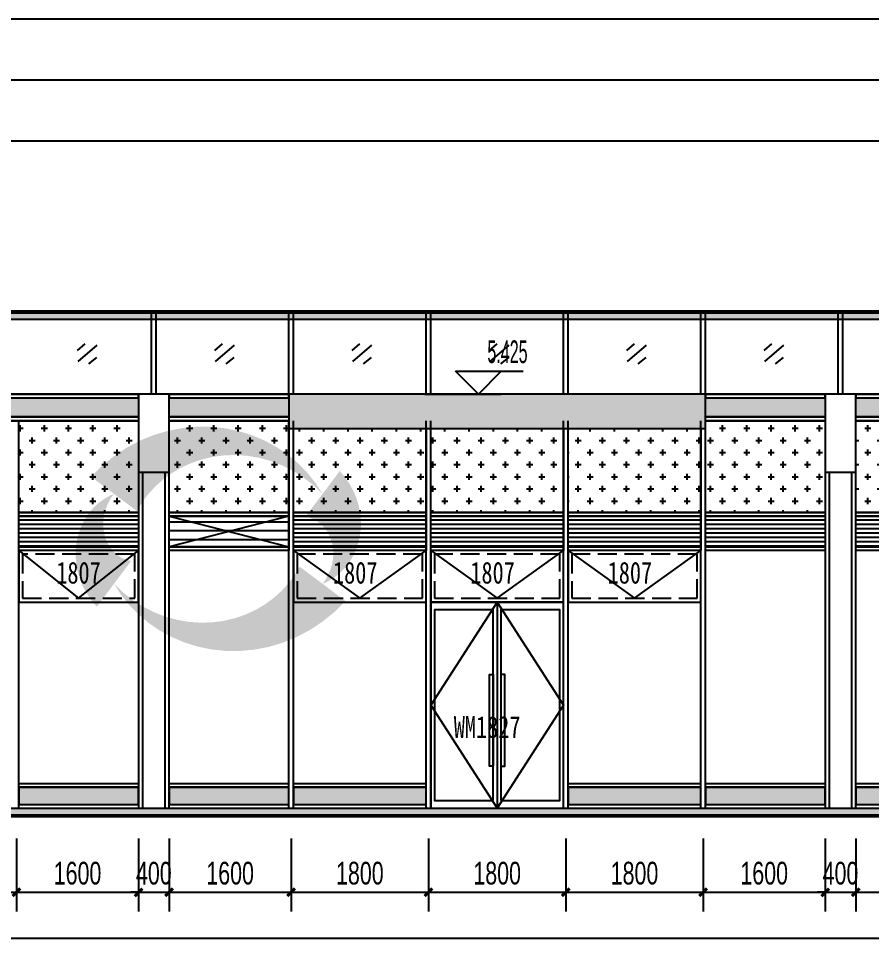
# Model space of a CAD drawing. Extents: x -483182 to 812890, y -390528 to -214858.
# Drawn here: x -301746 to -290573, y -323435 to -311142 of the extents above; entities that cross this region are included whole.
import ezdxf

# ---------------------------------------------------------------- set-up
doc = ezdxf.new("R2010")
doc.units = 0
doc.header["$LTSCALE"] = 1000
doc.header["$MEASUREMENT"] = 0
doc.linetypes.add('DASH', pattern=[0.35, 0.25, -0.1])
for name, color, linetype in [('01-标注_尺寸', 124, 'Continuous'), ('01-标注_标高', 200, 'Continuous'), ('02-TEXT_标注', 130, 'Continuous'), ('05-填充_156', 156, 'Continuous'), ('05-填充_168', 168, 'Continuous'), ('05-填充_18', 18, 'Continuous'), ('A-0-图名图例', 2, 'Continuous'), ('A-C_窗', 140, 'Continuous'), ('A-C_门', 150, 'Continuous'), ('A-E_栏杆', 232, 'Continuous'), ('D-铝板', 181, 'Continuous'), ('E-立面轮廓', 241, 'Continuous'), ('外墙百叶', 162, 'Continuous')]:
    doc.layers.add(name, color=color, linetype=linetype)
doc.layers.add('04-不打印_辅助线', color=165, linetype='Continuous', plot=False)
doc.layers.add('DIM_MODI', color=6, linetype='Continuous', plot=False)
doc.styles.add('_TCH_AXIS', font='STXIHEI_0.TTF', dxfattribs={"width": 0.75})
doc.styles.add('_TCH_DIM', font='ros.shx', dxfattribs={"width": 0.75, "bigfont": 'jd.shx'})
doc.styles.add('_TCH_DIM_T3', font='ros.shx', dxfattribs={"width": 0.705882, "bigfont": 'jd.shx'})
doc.styles.get("Standard").update_dxf_attribs({"font": 'STXIHEI_0.TTF', "width": 0.75})
doc.dimstyles.new('_TCH_ARCH&&100', dxfattribs={"dimtxt": 297.5, "dimasz": 100, "dimexe": 250, "dimexo": 300, "dimgap": 100, "dimtad": 1, "dimdec": 0, "dimzin": 0, "dimdsep": 46, "dimtxsty": '_TCH_DIM_T3', "dimblk": 'ARCHTICK', "dimcen": 0.09, "dimclrt": 7, "dimazin": 2, "dimtfac": 1, "dimtdec": 0, "dimtix": 1, "dimtmove": 2, "dimatfit": 3, "dimfxl": 0, "dimtolj": 1, "dimtzin": 0, "dimarcsym": 0})
pattern_1 = [(0, (-31417, 313254.43), (158.75, 158.75), [79.375, -238.125]), (90, (-31377.32, 313214.74), (-158.75, 158.75), [79.375, -238.125])]
pattern_2 = [(0, (-31247, 313254.43), (158.75, 158.75), [79.375, -238.125]), (90, (-31207.32, 313214.74), (-158.75, 158.75), [79.375, -238.125])]
pattern_3 = [(0, (1256, 50), (0, 57.15), [])]

# ---------------------------------------------------------------- blocks, each defined once
blk = doc.blocks.new('wm1827')
for points in [[(-1735, 0), (5, 0), (5, 2700), (-1735, 2700)], [(-915, 100), (-915, 2600), (-1685, 2600), (-1685, 100)], [(-815, 100), (-45, 100), (-45, 2600), (-815, 2600)], [(-915, 550), (-965, 550), (-965, 1750), (-915, 1750)], [(-815, 550), (-765, 550), (-765, 1750), (-815, 1750)]]:
    blk.add_lwpolyline(points, close=True)
for points in [[(-865, 2700), (-1735, 1350), (-865, 0)], [(-865, 2700), (-865, 0)], [(-865, 2700), (5, 1350), (-865, 0)]]:
    blk.add_lwpolyline(points)
at = {"layer": '04-不打印_辅助线', "style": '_TCH_AXIS', "width": 0.75}
blk.add_text('WM1827', height=285.4, dxfattribs=at).set_placement((-1433, 920))
blk = doc.blocks.new('kdytu')
at = {"layer": '05-填充_168'}
h = blk.add_hatch(color=256, dxfattribs=at)
h.dxf.hatch_style = 1
h.paths.add_polyline_path([(0, 50), (1740, 50), (1740, 275), (0, 275)])
for points in [[(0, 325), (1740, 325)], [(0, 275), (1740, 275)], [(0, 50), (1740, 50)], [(0, 0), (1740, 0)]]:
    blk.add_lwpolyline(points)
blk.add_lwpolyline([(0, 50), (1740, 50), (1740, 275), (0, 275)], close=True)
blk = doc.blocks.new('*U544')
at = {"layer": 'A-C_窗'}
blk.add_blockref('kdytu', (-870, -162.5), dxfattribs=at)
blk = doc.blocks.new('*U545')
at = {"layer": 'A-C_窗', "color": 0, "linetype": 'ByBlock', "lineweight": -2, "transparency": 16777216}
blk.add_blockref('*U544', (0, 0), dxfattribs=at)
blk = doc.blocks.new('*U140')
at = {"layer": '05-填充_168'}
h = blk.add_hatch(color=256, dxfattribs=at)
h.dxf.hatch_style = 1
h.paths.add_polyline_path([(0, 50), (1570, 50), (1570, 275), (0, 275)])
for points in [[(0, 325), (1570, 325)], [(0, 275), (1570, 275)], [(0, 50), (1570, 50)], [(0, 0), (1570, 0)]]:
    blk.add_lwpolyline(points)
blk.add_lwpolyline([(0, 50), (1570, 50), (1570, 275), (0, 275)], close=True)
blk = doc.blocks.new('*U546')
at = {"layer": 'A-C_窗'}
blk.add_blockref('*U140', (-785, -162.5), dxfattribs=at)
blk = doc.blocks.new('*U547')
at = {"layer": 'A-C_窗', "color": 0, "linetype": 'ByBlock', "lineweight": -2, "transparency": 16777216}
for p in [(0, 0), (7030, 0)]:
    blk.add_blockref('*U546', p, dxfattribs=at)
blk = doc.blocks.new('A$C2E0A5E3B')
blk.add_lwpolyline([(-5, 0), (1735, 0), (1735, 675), (-5, 675)], close=True)
for points in [[(-5, 675), (865, 50)], [(865, 50), (1735, 675)]]:
    blk.add_lwpolyline(points)
at = {"linetype": 'DASH'}
blk.add_lwpolyline([(45, 50), (1685, 50), (1685, 625), (45, 625)], close=True, dxfattribs=at)
at = {"layer": '04-不打印_辅助线', "width": 0.75}
blk.add_text('1807', height=285.4, dxfattribs=at).set_placement((514, 242))
blk = doc.blocks.new('*U548')
at = {"layer": 'A-C_窗'}
blk.add_blockref('A$C2E0A5E3B', (-865, -337.5), dxfattribs=at)
blk = doc.blocks.new('*U549')
at = {"layer": 'A-C_窗', "color": 0, "linetype": 'ByBlock', "lineweight": -2, "transparency": 16777216}
for p in [(0, 0), (1800, 0), (3600, 0)]:
    blk.add_blockref('*U548', p, dxfattribs=at)
blk = doc.blocks.new('*U453')
for p, q in [((-200, 4400), (-200, 0)), ((-150, 4400), (-150, 0)), ((150, 0), (150, 4400)), ((200, 0), (200, 4400))]:
    blk.add_line(p, q)
blk.add_lwpolyline([(-200, 4400), (200, 4400), (200, 5425), (-200, 5425)], close=True)
blk = doc.blocks.new('*U469')
at = {"layer": '05-填充_156'}
h = blk.add_hatch(dxfattribs=at)
h.set_pattern_fill('CROSS', color=136, scale=100)
h.set_pattern_definition(pattern_1)
h.paths.add_polyline_path([(0, 1700), (1570, 1700), (1570, 500), (0, 500)])
h = blk.add_hatch(dxfattribs=at)
h.set_pattern_fill('LINE', color=256, scale=60)
h.set_pattern_definition([(0, (1086, 50), (0, 57.15), [])])
h.paths.add_polyline_path([(0, 450), (1570, 450), (1570, 50), (0, 50)])
for points in [[(0, 1700), (1570, 1700), (1570, 500), (0, 500)], [(1570, 450), (0, 450), (0, 500), (1570, 500)], [(1570, 0), (0, 0), (0, 50), (1570, 50)]]:
    blk.add_lwpolyline(points, close=True)
for points in [[(0, 500), (1570, 500)], [(0, 450), (1570, 450)]]:
    blk.add_lwpolyline(points)
at = {"layer": 'A-C_窗'}
blk.add_lwpolyline([(0, 450), (1570, 450), (1570, 50), (0, 50)], close=True, dxfattribs=at)
blk = doc.blocks.new('*U139')
at = {"layer": '05-填充_168'}
h = blk.add_hatch(color=256, dxfattribs=at)
h.dxf.hatch_style = 1
h.paths.add_polyline_path([(0, 300), (8600, 300), (8600, 50), (0, 50)])
for points in [[(0, 350), (8600, 350)], [(0, 300), (8600, 300)], [(0, 50), (8600, 50)], [(0, 0), (8600, 0)]]:
    blk.add_lwpolyline(points)
for points in [[(0, 300), (8600, 300), (8600, 350), (0, 350)], [(0, 300), (8600, 300), (8600, 50), (0, 50)], [(8600, 0), (0, 0), (0, 50), (8600, 50)]]:
    blk.add_lwpolyline(points, close=True)
blk = doc.blocks.new('*U552')
at = {"layer": 'A-C_窗'}
blk.add_blockref('*U140', (-785, -162.5), dxfattribs=at)
blk = doc.blocks.new('*U553')
at = {"layer": 'A-C_窗', "color": 0, "linetype": 'ByBlock', "lineweight": -2, "transparency": 16777216}
for p in [(0, 0), (7030, 0)]:
    blk.add_blockref('*U552', p, dxfattribs=at)
blk = doc.blocks.new('*U560')
at = {"layer": 'A-C_窗'}
blk.add_blockref('*U469', (-785, -750), dxfattribs=at)
blk = doc.blocks.new('*U561')
at = {"layer": 'A-C_窗', "color": 0, "linetype": 'ByBlock', "lineweight": -2, "transparency": 16777216}
for p in [(0, 0), (7030, 0)]:
    blk.add_blockref('*U560', p, dxfattribs=at)
blk = doc.blocks.new('*U143')
at = {"layer": '05-填充_168'}
h = blk.add_hatch(color=256, dxfattribs=at)
h.dxf.hatch_style = 1
h.paths.add_polyline_path([(0, 300), (1570, 300), (1570, 50), (0, 50)])
for points in [[(0, 350), (1570, 350)], [(0, 300), (1570, 300)], [(0, 50), (1570, 50)], [(0, 0), (1570, 0)]]:
    blk.add_lwpolyline(points)
for points in [[(0, 300), (1570, 300), (1570, 350), (0, 350)], [(0, 300), (1570, 300), (1570, 50), (0, 50)], [(1570, 0), (0, 0), (0, 50), (1570, 50)]]:
    blk.add_lwpolyline(points, close=True)
blk = doc.blocks.new('*U142')
at = {"layer": '05-填充_168'}
h = blk.add_hatch(color=256, dxfattribs=at)
h.dxf.hatch_style = 1
h.paths.add_polyline_path([(0, 300), (1570, 300), (1570, 50), (0, 50)])
for points in [[(0, 350), (1570, 350)], [(0, 300), (1570, 300)], [(0, 50), (1570, 50)], [(0, 0), (1570, 0)]]:
    blk.add_lwpolyline(points)
for points in [[(0, 300), (1570, 300), (1570, 350), (0, 350)], [(0, 300), (1570, 300), (1570, 50), (0, 50)], [(1570, 0), (0, 0), (0, 50), (1570, 50)]]:
    blk.add_lwpolyline(points, close=True)
blk = doc.blocks.new('A$C58EF75E218')
at = {"layer": '05-填充_18'}
h = blk.add_hatch(color=256, dxfattribs=at)
h.dxf.hatch_style = 1
h.paths.add_polyline_path([(0, -100), (5460, -100), (5460, 350), (0, 350)])
blk.add_lwpolyline([(0, -100), (5460, -100), (5460, 350), (0, 350)], close=True)
blk = doc.blocks.new('*U272')
at = {"layer": '05-填充_168'}
h = blk.add_hatch(color=256, dxfattribs=at)
h.dxf.hatch_style = 1
h.paths.add_polyline_path([(0, 300), (6741, 300), (6741, 50), (0, 50)])
for points in [[(0, 350), (6741, 350)], [(0, 300), (6741, 300)], [(0, 50), (6741, 50)], [(0, 0), (6741, 0)]]:
    blk.add_lwpolyline(points)
for points in [[(0, 300), (6741, 300), (6741, 350), (0, 350)], [(0, 300), (6741, 300), (6741, 50), (0, 50)], [(6741, 0), (0, 0), (0, 50), (6741, 50)]]:
    blk.add_lwpolyline(points, close=True)
blk = doc.blocks.new('*U592')
at = {"layer": 'A-E_栏杆'}
for p, q in [((-30, -537.5), (-30, 537.5)), ((30, -537.5), (30, 537.5))]:
    blk.add_line(p, q, dxfattribs=at)
blk = doc.blocks.new('*U593')
at = {"layer": 'A-E_栏杆', "color": 0, "linetype": 'ByBlock', "lineweight": -2, "transparency": 16777216}
for p in [(5400, 0), (7200, 0), (9000, 0), (10800, 0), (12600, 0), (14400, 0)]:
    blk.add_blockref('*U592', p, dxfattribs=at)
blk = doc.blocks.new('jtrsytrs')
at = {"layer": 'A-E_栏杆'}
for points in [[(861, -416), (763, -507)], [(1020, -435), (773, -648)], [(1016, -596), (911, -679)]]:
    blk.add_lwpolyline(points, dxfattribs=at)
blk = doc.blocks.new('*U594')
at = {"layer": 'A-C_窗'}
blk.add_blockref('jtrsytrs', (-907, 533), dxfattribs=at)
blk = doc.blocks.new('*U595')
at = {"layer": 'A-E_栏杆', "color": 0, "linetype": 'ByBlock', "lineweight": -2, "transparency": 16777216}
for p in [(5400, 0), (7200, 0), (9000, 0), (10800, 0), (12600, 0), (14400, 0)]:
    blk.add_blockref('*U594', p, dxfattribs=at)
blk = doc.blocks.new('fffff')
blk.add_lwpolyline([(-5, 0), (1565, 0), (1565, 675), (-5, 675)], close=True)
for points in [[(-5, 675), (780, 50)], [(780, 50), (1565, 675)]]:
    blk.add_lwpolyline(points)
at = {"linetype": 'DASH'}
blk.add_lwpolyline([(45, 50), (1515, 50), (1515, 625), (45, 625)], close=True, dxfattribs=at)
at = {"layer": '04-不打印_辅助线', "width": 0.75}
blk.add_text('1807', height=285.4, dxfattribs=at).set_placement((487, 242))
blk = doc.blocks.new('*U598')
at = {"layer": 'A-C_窗'}
blk.add_blockref('kdytu', (-870, -162.5), dxfattribs=at)
blk = doc.blocks.new('*U599')
at = {"layer": 'A-C_窗', "color": 0, "linetype": 'ByBlock', "lineweight": -2, "transparency": 16777216}
blk.add_blockref('*U598', (0, 0), dxfattribs=at)
blk = doc.blocks.new('haetre9')
at = {"layer": '05-填充_156'}
h = blk.add_hatch(dxfattribs=at)
h.set_pattern_fill('CROSS', color=136, scale=100)
h.set_pattern_definition(pattern_2)
h.paths.add_polyline_path([(0, 1600), (1740, 1600), (1740, 500), (0, 500)])
h = blk.add_hatch(dxfattribs=at)
h.set_pattern_fill('LINE', color=256, scale=60)
h.set_pattern_definition(pattern_3)
h.paths.add_polyline_path([(0, 450), (1740, 450), (1740, 50), (0, 50)])
for points in [[(0, 1600), (1740, 1600), (1740, 500), (0, 500)], [(1740, 450), (0, 450), (0, 500), (1740, 500)], [(1740, 0), (0, 0), (0, 50), (1740, 50)]]:
    blk.add_lwpolyline(points, close=True)
for points in [[(0, 500), (1740, 500)], [(0, 450), (1740, 450)]]:
    blk.add_lwpolyline(points)
at = {"layer": 'A-C_窗'}
blk.add_lwpolyline([(0, 450), (1740, 450), (1740, 50), (0, 50)], close=True, dxfattribs=at)
blk = doc.blocks.new('haetre8')
at = {"layer": '05-填充_156'}
h = blk.add_hatch(dxfattribs=at)
h.set_pattern_fill('CROSS', color=136, scale=100)
h.set_pattern_definition(pattern_2)
h.paths.add_polyline_path([(0, 1600), (1740, 1600), (1740, 500), (0, 500)])
h = blk.add_hatch(dxfattribs=at)
h.set_pattern_fill('LINE', color=256, scale=60)
h.set_pattern_definition(pattern_3)
h.paths.add_polyline_path([(0, 450), (1740, 450), (1740, 50), (0, 50)])
for points in [[(0, 1600), (1740, 1600), (1740, 500), (0, 500)], [(1740, 450), (0, 450), (0, 500), (1740, 500)], [(1740, 0), (0, 0), (0, 50), (1740, 50)]]:
    blk.add_lwpolyline(points, close=True)
for points in [[(0, 500), (1740, 500)], [(0, 450), (1740, 450)]]:
    blk.add_lwpolyline(points)
at = {"layer": 'A-C_窗'}
blk.add_lwpolyline([(0, 450), (1740, 450), (1740, 50), (0, 50)], close=True, dxfattribs=at)
blk = doc.blocks.new('haetre7')
at = {"layer": '05-填充_156'}
h = blk.add_hatch(dxfattribs=at)
h.set_pattern_fill('CROSS', color=136, scale=100)
h.set_pattern_definition(pattern_2)
h.paths.add_polyline_path([(0, 1600), (1740, 1600), (1740, 500), (0, 500)])
h = blk.add_hatch(dxfattribs=at)
h.set_pattern_fill('LINE', color=256, scale=60)
h.set_pattern_definition(pattern_3)
h.paths.add_polyline_path([(0, 450), (1740, 450), (1740, 50), (0, 50)])
for points in [[(0, 1600), (1740, 1600), (1740, 500), (0, 500)], [(1740, 450), (0, 450), (0, 500), (1740, 500)], [(1740, 0), (0, 0), (0, 50), (1740, 50)]]:
    blk.add_lwpolyline(points, close=True)
for points in [[(0, 500), (1740, 500)], [(0, 450), (1740, 450)]]:
    blk.add_lwpolyline(points)
at = {"layer": 'A-C_窗'}
blk.add_lwpolyline([(0, 450), (1740, 450), (1740, 50), (0, 50)], close=True, dxfattribs=at)
blk = doc.blocks.new('d8d8ds7')
at = {"layer": '05-填充_156'}
h = blk.add_hatch(dxfattribs=at)
h.set_pattern_fill('CROSS', color=136, scale=100)
h.set_pattern_definition(pattern_1)
h.paths.add_polyline_path([(0, 1700), (1570, 1700), (1570, 500), (0, 500)])
at = {"layer": '外墙百叶'}
h = blk.add_hatch(dxfattribs=at)
h.set_pattern_fill('LINE', color=256, scale=120)
h.set_pattern_definition([(0, (-54126, 5050), (0, 114.3), [])])
h.paths.add_polyline_path([(0, 450), (1570, 450), (1570, 50), (0, 50)])
for points in [[(0, 1700), (1570, 1700), (1570, 500), (0, 500)], [(1570, 450), (0, 450), (0, 500), (1570, 500)], [(1570, 0), (0, 0), (0, 50), (1570, 50)]]:
    blk.add_lwpolyline(points, close=True)
for points in [[(0, 500), (1570, 500)], [(0, 450), (1570, 450)]]:
    blk.add_lwpolyline(points)
at = {"layer": 'A-C_窗'}
blk.add_lwpolyline([(0, 450), (1570, 450), (1570, 50), (0, 50)], close=True, dxfattribs=at)
at = {"layer": '外墙百叶'}
for p, q in [((1570, 450), (0, 50)), ((0, 450), (1570, 50))]:
    blk.add_line(p, q, dxfattribs=at)
blk = doc.blocks.new('_ArchTick')
at = {"color": 0, "linetype": 'ByBlock', "const_width": 0.4}
blk.add_lwpolyline([(-0.5, -0.5), (0.5, 0.5)], dxfattribs=at)
blk = doc.blocks.new('*D1368')
at = {"layer": '01-标注_尺寸', "color": 0, "lineweight": -2, "transparency": 16777216}
for p, q in [((-303576, -321881), (-303576, -322835)), ((-301776, -321881), (-301776, -322835)), ((-303576, -322585), (-301776, -322585))]:
    blk.add_line(p, q, dxfattribs=at)
at = {"layer": 'Defpoints', "color": 0, "transparency": 16777216}
for p in [(-303576, -321581), (-301776, -321581), (-301776, -322585)]:
    blk.add_point(p, dxfattribs=at)
at = {"layer": '01-标注_尺寸', "color": 0, "lineweight": -2, "transparency": 16777216, "xscale": 100, "yscale": 100, "zscale": 100, "rotation": 180}
blk.add_blockref('_ArchTick', (-303576, -322585), dxfattribs=at)
at = {"layer": '01-标注_尺寸', "color": 0, "lineweight": -2, "transparency": 16777216, "xscale": 100, "yscale": 100, "zscale": 100}
blk.add_blockref('_ArchTick', (-301776, -322585), dxfattribs=at)
at = {"layer": '01-标注_尺寸', "color": 7, "transparency": 16777216, "insert": (-302676, -322336), "char_height": 297.5, "attachment_point": 5, "style": '_TCH_DIM_T3'}
blk.add_mtext('\\A1;1800', dxfattribs=at)
blk = doc.blocks.new('*D1369')
at = {"layer": '01-标注_尺寸', "color": 0, "lineweight": -2, "transparency": 16777216}
for p, q in [((-301776, -321881), (-301776, -322835)), ((-300176, -321881), (-300176, -322835)), ((-301776, -322585), (-300176, -322585))]:
    blk.add_line(p, q, dxfattribs=at)
at = {"layer": 'Defpoints', "color": 0, "transparency": 16777216}
for p in [(-301776, -321581), (-300176, -321581), (-300176, -322585)]:
    blk.add_point(p, dxfattribs=at)
at = {"layer": '01-标注_尺寸', "color": 0, "lineweight": -2, "transparency": 16777216, "xscale": 100, "yscale": 100, "zscale": 100, "rotation": 180}
blk.add_blockref('_ArchTick', (-301776, -322585), dxfattribs=at)
at = {"layer": '01-标注_尺寸', "color": 0, "lineweight": -2, "transparency": 16777216, "xscale": 100, "yscale": 100, "zscale": 100}
blk.add_blockref('_ArchTick', (-300176, -322585), dxfattribs=at)
at = {"layer": '01-标注_尺寸', "color": 7, "transparency": 16777216, "insert": (-300976, -322336), "char_height": 297.5, "attachment_point": 5, "style": '_TCH_DIM_T3'}
blk.add_mtext('\\A1;1600', dxfattribs=at)
blk = doc.blocks.new('*D1370')
at = {"layer": '01-标注_尺寸', "color": 0, "lineweight": -2, "transparency": 16777216}
for p, q in [((-300176, -321881), (-300176, -322835)), ((-299776, -321881), (-299776, -322835)), ((-300176, -322585), (-300276, -322585)), ((-300176, -322585), (-299776, -322585)), ((-299776, -322585), (-299676, -322585))]:
    blk.add_line(p, q, dxfattribs=at)
at = {"layer": 'Defpoints', "color": 0, "transparency": 16777216}
for p in [(-300176, -321581), (-299776, -321581), (-299776, -322585)]:
    blk.add_point(p, dxfattribs=at)
at = {"layer": '01-标注_尺寸', "color": 0, "lineweight": -2, "transparency": 16777216, "xscale": 100, "yscale": 100, "zscale": 100}
blk.add_blockref('_ArchTick', (-300176, -322585), dxfattribs=at)
at = {"layer": '01-标注_尺寸', "color": 0, "lineweight": -2, "transparency": 16777216, "xscale": 100, "yscale": 100, "zscale": 100, "rotation": 180}
blk.add_blockref('_ArchTick', (-299776, -322585), dxfattribs=at)
at = {"layer": '01-标注_尺寸', "color": 7, "transparency": 16777216, "insert": (-299976, -322336), "char_height": 297.5, "attachment_point": 5, "style": '_TCH_DIM_T3'}
blk.add_mtext('\\A1;400', dxfattribs=at)
blk = doc.blocks.new('*D1371')
at = {"layer": '01-标注_尺寸', "color": 0, "lineweight": -2, "transparency": 16777216}
for p, q in [((-299776, -321881), (-299776, -322835)), ((-298176, -321881), (-298176, -322835)), ((-299776, -322585), (-298176, -322585))]:
    blk.add_line(p, q, dxfattribs=at)
at = {"layer": 'Defpoints', "color": 0, "transparency": 16777216}
for p in [(-299776, -321581), (-298176, -321581), (-298176, -322585)]:
    blk.add_point(p, dxfattribs=at)
at = {"layer": '01-标注_尺寸', "color": 0, "lineweight": -2, "transparency": 16777216, "xscale": 100, "yscale": 100, "zscale": 100, "rotation": 180}
blk.add_blockref('_ArchTick', (-299776, -322585), dxfattribs=at)
at = {"layer": '01-标注_尺寸', "color": 0, "lineweight": -2, "transparency": 16777216, "xscale": 100, "yscale": 100, "zscale": 100}
blk.add_blockref('_ArchTick', (-298176, -322585), dxfattribs=at)
at = {"layer": '01-标注_尺寸', "color": 7, "transparency": 16777216, "insert": (-298976, -322336), "char_height": 297.5, "attachment_point": 5, "style": '_TCH_DIM_T3'}
blk.add_mtext('\\A1;1600', dxfattribs=at)
blk = doc.blocks.new('*D1372')
at = {"layer": '01-标注_尺寸', "color": 0, "lineweight": -2, "transparency": 16777216}
for p, q in [((-298176, -321881), (-298176, -322835)), ((-296376, -321881), (-296376, -322835)), ((-298176, -322585), (-296376, -322585))]:
    blk.add_line(p, q, dxfattribs=at)
at = {"layer": 'Defpoints', "color": 0, "transparency": 16777216}
for p in [(-298176, -321581), (-296376, -321581), (-296376, -322585)]:
    blk.add_point(p, dxfattribs=at)
at = {"layer": '01-标注_尺寸', "color": 0, "lineweight": -2, "transparency": 16777216, "xscale": 100, "yscale": 100, "zscale": 100, "rotation": 180}
blk.add_blockref('_ArchTick', (-298176, -322585), dxfattribs=at)
at = {"layer": '01-标注_尺寸', "color": 0, "lineweight": -2, "transparency": 16777216, "xscale": 100, "yscale": 100, "zscale": 100}
blk.add_blockref('_ArchTick', (-296376, -322585), dxfattribs=at)
at = {"layer": '01-标注_尺寸', "color": 7, "transparency": 16777216, "insert": (-297276, -322336), "char_height": 297.5, "attachment_point": 5, "style": '_TCH_DIM_T3'}
blk.add_mtext('\\A1;1800', dxfattribs=at)
blk = doc.blocks.new('*D1373')
at = {"layer": '01-标注_尺寸', "color": 0, "lineweight": -2, "transparency": 16777216}
for p, q in [((-296376, -321881), (-296376, -322835)), ((-294576, -321881), (-294576, -322835)), ((-296376, -322585), (-294576, -322585))]:
    blk.add_line(p, q, dxfattribs=at)
at = {"layer": 'Defpoints', "color": 0, "transparency": 16777216}
for p in [(-296376, -321581), (-294576, -321581), (-294576, -322585)]:
    blk.add_point(p, dxfattribs=at)
at = {"layer": '01-标注_尺寸', "color": 0, "lineweight": -2, "transparency": 16777216, "xscale": 100, "yscale": 100, "zscale": 100, "rotation": 180}
blk.add_blockref('_ArchTick', (-296376, -322585), dxfattribs=at)
at = {"layer": '01-标注_尺寸', "color": 0, "lineweight": -2, "transparency": 16777216, "xscale": 100, "yscale": 100, "zscale": 100}
blk.add_blockref('_ArchTick', (-294576, -322585), dxfattribs=at)
at = {"layer": '01-标注_尺寸', "color": 7, "transparency": 16777216, "insert": (-295476, -322336), "char_height": 297.5, "attachment_point": 5, "style": '_TCH_DIM_T3'}
blk.add_mtext('\\A1;1800', dxfattribs=at)
blk = doc.blocks.new('*D1374')
at = {"layer": '01-标注_尺寸', "color": 0, "lineweight": -2, "transparency": 16777216}
for p, q in [((-294576, -321881), (-294576, -322835)), ((-292776, -321881), (-292776, -322835)), ((-294576, -322585), (-292776, -322585))]:
    blk.add_line(p, q, dxfattribs=at)
at = {"layer": 'Defpoints', "color": 0, "transparency": 16777216}
for p in [(-294576, -321581), (-292776, -321581), (-292776, -322585)]:
    blk.add_point(p, dxfattribs=at)
at = {"layer": '01-标注_尺寸', "color": 0, "lineweight": -2, "transparency": 16777216, "xscale": 100, "yscale": 100, "zscale": 100, "rotation": 180}
blk.add_blockref('_ArchTick', (-294576, -322585), dxfattribs=at)
at = {"layer": '01-标注_尺寸', "color": 0, "lineweight": -2, "transparency": 16777216, "xscale": 100, "yscale": 100, "zscale": 100}
blk.add_blockref('_ArchTick', (-292776, -322585), dxfattribs=at)
at = {"layer": '01-标注_尺寸', "color": 7, "transparency": 16777216, "insert": (-293676, -322336), "char_height": 297.5, "attachment_point": 5, "style": '_TCH_DIM_T3'}
blk.add_mtext('\\A1;1800', dxfattribs=at)
blk = doc.blocks.new('*D1375')
at = {"layer": '01-标注_尺寸', "color": 0, "lineweight": -2, "transparency": 16777216}
for p, q in [((-292776, -321881), (-292776, -322835)), ((-291176, -321881), (-291176, -322835)), ((-292776, -322585), (-291176, -322585))]:
    blk.add_line(p, q, dxfattribs=at)
at = {"layer": 'Defpoints', "color": 0, "transparency": 16777216}
for p in [(-292776, -321581), (-291176, -321581), (-291176, -322585)]:
    blk.add_point(p, dxfattribs=at)
at = {"layer": '01-标注_尺寸', "color": 0, "lineweight": -2, "transparency": 16777216, "xscale": 100, "yscale": 100, "zscale": 100, "rotation": 180}
blk.add_blockref('_ArchTick', (-292776, -322585), dxfattribs=at)
at = {"layer": '01-标注_尺寸', "color": 0, "lineweight": -2, "transparency": 16777216, "xscale": 100, "yscale": 100, "zscale": 100}
blk.add_blockref('_ArchTick', (-291176, -322585), dxfattribs=at)
at = {"layer": '01-标注_尺寸', "color": 7, "transparency": 16777216, "insert": (-291976, -322336), "char_height": 297.5, "attachment_point": 5, "style": '_TCH_DIM_T3'}
blk.add_mtext('\\A1;1600', dxfattribs=at)
blk = doc.blocks.new('*D1376')
at = {"layer": '01-标注_尺寸', "color": 0, "lineweight": -2, "transparency": 16777216}
for p, q in [((-291176, -321881), (-291176, -322835)), ((-290776, -321881), (-290776, -322835)), ((-291176, -322585), (-291276, -322585)), ((-291176, -322585), (-290776, -322585)), ((-290776, -322585), (-290676, -322585))]:
    blk.add_line(p, q, dxfattribs=at)
at = {"layer": 'Defpoints', "color": 0, "transparency": 16777216}
for p in [(-291176, -321581), (-290776, -321581), (-290776, -322585)]:
    blk.add_point(p, dxfattribs=at)
at = {"layer": '01-标注_尺寸', "color": 0, "lineweight": -2, "transparency": 16777216, "xscale": 100, "yscale": 100, "zscale": 100}
blk.add_blockref('_ArchTick', (-291176, -322585), dxfattribs=at)
at = {"layer": '01-标注_尺寸', "color": 0, "lineweight": -2, "transparency": 16777216, "xscale": 100, "yscale": 100, "zscale": 100, "rotation": 180}
blk.add_blockref('_ArchTick', (-290776, -322585), dxfattribs=at)
at = {"layer": '01-标注_尺寸', "color": 7, "transparency": 16777216, "insert": (-290976, -322336), "char_height": 297.5, "attachment_point": 5, "style": '_TCH_DIM_T3'}
blk.add_mtext('\\A1;400', dxfattribs=at)
blk = doc.blocks.new('*D1377')
at = {"layer": '01-标注_尺寸', "color": 0, "lineweight": -2, "transparency": 16777216}
for p, q in [((-290776, -321881), (-290776, -322835)), ((-289176, -321881), (-289176, -322835)), ((-290776, -322585), (-289176, -322585))]:
    blk.add_line(p, q, dxfattribs=at)
at = {"layer": 'Defpoints', "color": 0, "transparency": 16777216}
for p in [(-290776, -321581), (-289176, -321581), (-289176, -322585)]:
    blk.add_point(p, dxfattribs=at)
at = {"layer": '01-标注_尺寸', "color": 0, "lineweight": -2, "transparency": 16777216, "xscale": 100, "yscale": 100, "zscale": 100, "rotation": 180}
blk.add_blockref('_ArchTick', (-290776, -322585), dxfattribs=at)
at = {"layer": '01-标注_尺寸', "color": 0, "lineweight": -2, "transparency": 16777216, "xscale": 100, "yscale": 100, "zscale": 100}
blk.add_blockref('_ArchTick', (-289176, -322585), dxfattribs=at)
at = {"layer": '01-标注_尺寸', "color": 7, "transparency": 16777216, "insert": (-289976, -322336), "char_height": 297.5, "attachment_point": 5, "style": '_TCH_DIM_T3'}
blk.add_mtext('\\A1;1600', dxfattribs=at)
blk = doc.blocks.new('*D1412')
at = {"layer": '01-标注_尺寸', "color": 0, "lineweight": -2, "transparency": 16777216}
for p, q in [((-306917, -322481), (-306917, -323435)), ((-241458, -322481), (-241458, -323435)), ((-306917, -323185), (-241458, -323185))]:
    blk.add_line(p, q, dxfattribs=at)
at = {"layer": 'Defpoints', "color": 0, "transparency": 16777216}
for p in [(-306917, -322181), (-241458, -322181), (-241458, -323185)]:
    blk.add_point(p, dxfattribs=at)
at = {"layer": '01-标注_尺寸', "color": 0, "lineweight": -2, "transparency": 16777216, "xscale": 100, "yscale": 100, "zscale": 100, "rotation": 180}
blk.add_blockref('_ArchTick', (-306917, -323185), dxfattribs=at)
at = {"layer": '01-标注_尺寸', "color": 0, "lineweight": -2, "transparency": 16777216, "xscale": 100, "yscale": 100, "zscale": 100}
blk.add_blockref('_ArchTick', (-241458, -323185), dxfattribs=at)
at = {"layer": '01-标注_尺寸', "color": 7, "transparency": 16777216, "insert": (-274187, -322936), "char_height": 297.5, "attachment_point": 5, "style": '_TCH_DIM_T3'}
blk.add_mtext('\\A1;65459', dxfattribs=at)

msp = doc.modelspace()

# ---------------------------------------------------------------- hatches: boundary and pattern name
at = {"layer": '05-填充_18'}
h = msp.add_hatch(color=256, dxfattribs=at)
h.dxf.hatch_style = 1
h.paths.add_polyline_path([(-306916.9, -314982.4), (-241458, -314982.4), (-241458, -315082.4), (-306916.9, -315082.4)])

# ---------------------------------------------------------------- linework, layer by layer
at = {"layer": '01-标注_标高'}
for p, q in [((-295721.8, -316057.4), (-296021.8, -315757.4)), ((-296021.8, -315757.4), (-295133.2, -315757.4)), ((-295721.8, -316057.4), (-295421.8, -315757.4)), ((-296421.8, -316057.4), (-295421.8, -316057.4))]:
    msp.add_line(p, q, dxfattribs=at)
at = {"layer": '05-填充_18', "const_width": 100}
msp.add_lwpolyline([(-306916.9, -321532.4), (-245338.3, -321532.4)], dxfattribs=at)
at = {"layer": 'A-0-图名图例'}
for p, q in [((-312480, -311141.9), (-217380, -311141.9)), ((-312480, -311941.9), (-217380, -311941.9)), ((-312480, -312741.9), (-217380, -312741.9))]:
    msp.add_line(p, q, dxfattribs=at)
at = {"layer": 'A-C_窗'}
for p, q in [((-301746.3, -321482.4), (-301746.3, -316407.4)), ((-298206.3, -321482.4), (-298206.3, -316407.4)), ((-298146.3, -321482.4), (-298146.3, -316407.4)), ((-296406.3, -321482.4), (-296406.3, -316407.4)), ((-296346.3, -321482.4), (-296346.3, -316407.4)), ((-294606.3, -321482.4), (-294606.3, -316407.4)), ((-294546.3, -321482.4), (-294546.3, -316407.4)), ((-292806.3, -321482.4), (-292806.3, -316407.4)), ((-292746.3, -321482.4), (-292746.3, -316407.4)), ((-306916.9, -321482.4), (-245338.3, -321482.4))]:
    msp.add_line(p, q, dxfattribs=at)
at = {"layer": 'A-E_栏杆'}
msp.add_lwpolyline([(-306916.9, -314982.4), (-241458, -314982.4), (-241458, -315082.4), (-306916.9, -315082.4)], close=True, dxfattribs=at)
at = {"layer": 'DIM_MODI'}
msp.add_lwpolyline([(-300498.4, -318544, 0, 750, 0.5), (-297764.3, -318544, 0, 750, 0.5), (-297764.3, -317365.6, 0, 750, 0.5), (-300498.4, -317365.6, 0, 750, 0.5)], format="xyseb", close=True, dxfattribs=at)
at = {"layer": 'E-立面轮廓', "const_width": 50}
msp.add_lwpolyline([(-306916.9, -314982.4), (-241458, -314982.4), (-241458, -318107.4), (-245338.3, -318107.4), (-245338.3, -321582.4), (-306916.9, -321582.4)], close=True, dxfattribs=at)
msp.add_lwpolyline([(-241458, -321582.4), (-307516.9, -321582.4)], dxfattribs=at)

# ---------------------------------------------------------------- block references
at = {"layer": 'A-C_窗'}
for name, p in [('*U272', (-306916.9, -316407.4)), ('*U143', (-299776.3, -316407.4)), ('*U142', (-292746.3, -316407.4)), ('*U139', (-290776.3, -316407.4)), ('*U469', (-301746.3, -318107.4)), ('d8d8ds7', (-299776.3, -318107.4)), ('*U469', (-292746.3, -318107.4)), ('*U561', (-289991.3, -317357.4)), ('haetre9', (-298146.3, -318107.4)), ('haetre8', (-296346.3, -318107.4)), ('haetre7', (-294546.3, -318107.4)), ('fffff', (-301741.3, -318782.4)), ('*U549', (-297276.3, -318444.9)), ('*U140', (-301746.3, -321482.4)), ('*U547', (-298991.3, -321319.9)), ('*U545', (-297276.3, -321319.9)), ('*U599', (-293676.3, -321319.9)), ('*U553', (-289991.3, -321319.9))]:
    msp.add_blockref(name, p, dxfattribs=at)
at = {"layer": 'A-C_门'}
msp.add_blockref('wm1827', (-294611.3, -321482.4), dxfattribs=at)
at = {"layer": 'A-E_栏杆'}
for name, p in [('*U593', (-305376.3, -315519.9)), ('*U595', (-306236, -315515))]:
    msp.add_blockref(name, p, dxfattribs=at)
at = {"layer": 'D-铝板'}
for name, p in [('*U453', (-299976.3, -321482.4)), ('A$C58EF75E218', (-298206.3, -316407.4)), ('*U453', (-290976.3, -321482.4))]:
    msp.add_blockref(name, p, dxfattribs=at)

# ---------------------------------------------------------------- texts
at = {"layer": '02-TEXT_标注', "style": '_TCH_DIM', "width": 0.529412}
msp.add_text('5.425', height=297.5, dxfattribs=at).set_placement((-295604.2, -315652.4))

# ---------------------------------------------------------------- dimensions: what is measured, and where the dimension line sits
at = {"layer": '01-标注_尺寸'}
for p1, p2, picture, middle in [((-303576.3, -321580.9), (-301776.3, -321580.9), '*D1368', (-302676.3, -322336.5)), ((-301776.3, -321580.9), (-300176.3, -321580.9), '*D1369', (-300976.3, -322336.5)), ((-300176.3, -321580.9), (-299776.3, -321580.9), '*D1370', (-299976.3, -322336.5)), ((-299776.3, -321580.9), (-298176.3, -321580.9), '*D1371', (-298976.3, -322336.5)), ((-298176.3, -321580.9), (-296376.3, -321580.9), '*D1372', (-297276.3, -322336.5)), ((-296376.3, -321580.9), (-294576.3, -321580.9), '*D1373', (-295476.3, -322336.5)), ((-294576.3, -321580.9), (-292776.3, -321580.9), '*D1374', (-293676.3, -322336.5)), ((-292776.3, -321580.9), (-291176.3, -321580.9), '*D1375', (-291976.3, -322336.5)), ((-291176.3, -321580.9), (-290776.3, -321580.9), '*D1376', (-290976.3, -322336.5)), ((-290776.3, -321580.9), (-289176.3, -321580.9), '*D1377', (-289976.3, -322336.5)), ((-306916.9, -322180.9), (-241458, -322180.9), '*D1412', (-274187.5, -322936.5))]:
    dim = msp.add_aligned_dim(p1=p1, p2=p2, distance=-1004.3, dimstyle='_TCH_ARCH&&100', dxfattribs=at)
    dim.commit()
    dim.dimension.update_dxf_attribs({"geometry": picture, "text_midpoint": middle})

doc.saveas('drawing.dxf')
